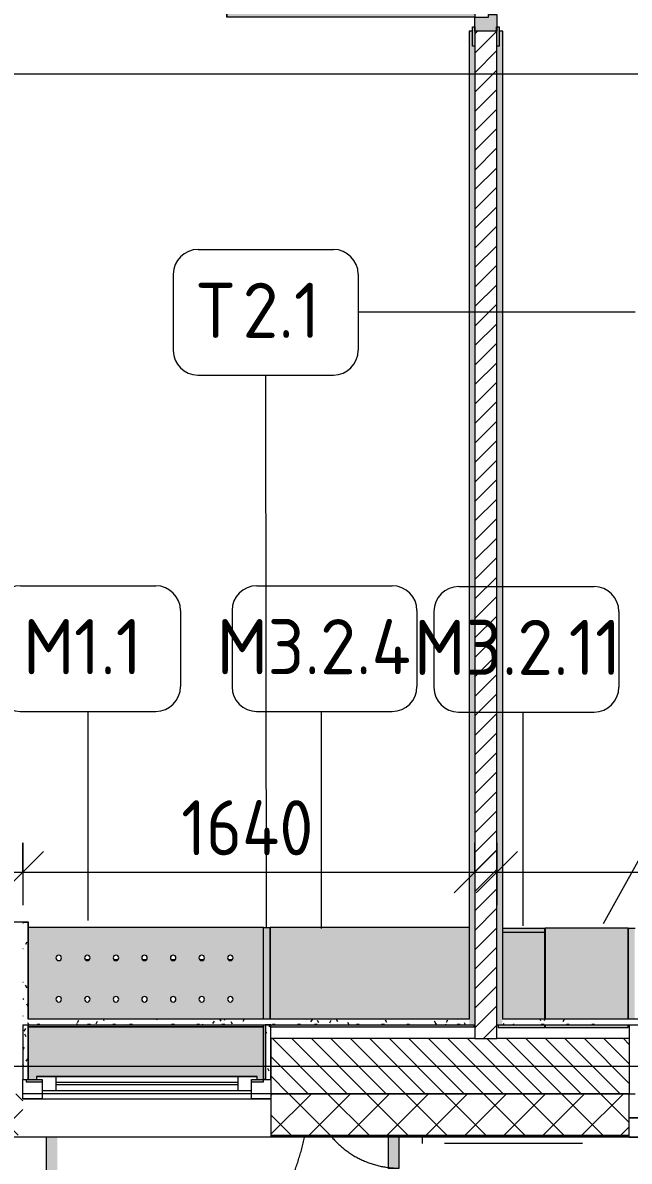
# Model space of a CAD drawing. Header units: millimetres. Extents: x -6228 to 200708, y -8553 to 29014.
# Drawn here: x 158974 to 161174, y -345 to 3785 of the extents above; entities that cross this region are included whole.
import ezdxf

# ---------------------------------------------------------------- set-up
doc = ezdxf.new("R2010")
doc.units = ezdxf.units.MM
doc.linetypes.add('200_ШТРИХ__ш1_п0_6_', pattern=[800, 500, -300])
doc.linetypes.add('Осевая', pattern=[15875, 3175, -2381.25, 7937.5, -2381.25])
for name, color, linetype, lineweight in [('A-ANNO-DIMS', 7, 'Continuous', 9), ('A-ANNO-DIMS-100', 7, 'Continuous', 9), ('A-DETL-MBND-1', 7, '200_ШТРИХ__ш1_п0_6_', 9), ('A-GLAZ-2', 7, 'Continuous', 9), ('A-WALL-3', 7, 'Continuous', 9), ('A-WALL-4', 7, 'Continuous', 13), ('I-WALL-6', 7, 'Continuous', 9), ('M-EQPM-2', 7, 'Continuous', 9), ('Знаки', 7, 'Continuous', 9), ('Марки для знаков', 7, 'Continuous', 9), ('Оси-2', 7, 'Осевая', 9)]:
    doc.layers.add(name, color=color, linetype=linetype, lineweight=lineweight)
for name, color, linetype, lineweight, true_color in [('A-DOOR-5', 7, 'Continuous', 9, 0xaaaaaa), ('A-DOOR-6', 7, 'Continuous', 9, 0xe2e2e2), ('A-DOOR-FRAM-4', 7, 'Continuous', 9, 0xe2e2e2), ('A-DOOR-FRAM-5', 7, 'Continuous', 9, 0xaaaaaa), ('I-WALL-8', 9, 'Continuous', 9, 0x808080), ('Знаки-1', 7, 'Continuous', 9, 0xd7cfbf)]:
    doc.layers.add(name, color=color, linetype=linetype, lineweight=lineweight, true_color=true_color)
doc.styles.add('GOST Common_1', font='GOST_Common.ttf', dxfattribs={"height": 200})
doc.styles.add('ISOCPEUR_2', font='isocpeur.ttf', dxfattribs={"width": 0.9, "height": 200})
doc.dimstyles.new('ISO-2_0_0_9К_Средний_округл2_1', dxfattribs={"dimscale": 304.8, "dimtxt": 199.196235, "dimasz": 0.492126, "dimexe": 0.393701, "dimexo": 0, "dimgap": 0, "dimtad": 1, "dimdec": 0, "dimrnd": 10, "dimzin": 0, "dimdsep": 46, "dimtxsty": 'ISOCPEUR_2', "dimblk1": 'OBLIQUE', "dimblk2": 'OBLIQUE', "dimsah": 1, "dimcen": 0.09, "dimdle": 0.393701, "dimazin": 0, "dimtfac": 1, "dimtdec": 4, "dimtix": 1, "dimtmove": 0, "dimatfit": 3, "dimfxl": 1, "dimtvp": 1, "dimtolj": 1, "dimtzin": 0, "dimarcsym": 2})
pattern_1 = [(0, (50944.32, 0), (121.92, 30.48), [10.058, -81.382, 10.058, -81.382, -487.68]), (0, (50944.32, 0), (121.92, 30.48), [-182.88, 10.058, -172.822, 10.058, -81.382, -213.36]), (0, (50944.32, 0), (121.92, 30.48), [-457.2, 10.058, -50.902, 10.058, -142.342]), (120, (50990.04, 15.24), (-87.356454, 90.345817), [10.058, -81.382, 10.058, -81.382, -487.68]), (120, (50990.04, 15.24), (-87.356454, 90.345817), [-182.88, 10.058, -172.822, 10.058, -81.382, -213.36]), (120, (50990.04, 15.24), (-87.356454, 90.345817), [-457.2, 10.058, -50.902, 10.058, -142.342]), (240, (51005.28, 76.2), (-34.563546, -120.825817), [10.058, -81.382, 10.058, -81.382, -487.68]), (240, (51005.28, 76.2), (-34.563546, -120.825817), [-182.88, 10.058, -172.822, 10.058, -81.382, -213.36]), (240, (51005.28, 76.2), (-34.563546, -120.825817), [-457.2, 10.058, -50.902, 10.058, -142.342])]

# ---------------------------------------------------------------- blocks, each defined once
blk = doc.blocks.new('120_Окно_СКБ_1Ст - 120_Окно_СКБ_1Ст 900х2500_h_ с форточкой-V164-План зашивки приборов отопления в осях 2 этажа 23-33')
at = {"layer": 'A-GLAZ-2'}
for p, q in [((-450, -127), (-450, -57)), ((-450, -57), (-380, -57)), ((450, -57), (-450, -57)), ((-380, -57), (-380, -127)), ((380, -127), (380, -57)), ((380, -57), (450, -57)), ((450, -57), (450, -127)), ((380, -87), (-380, -87)), ((-380, -87), (-380, -127)), ((-330, -137), (-330, -87)), ((-330, -107), (330, -107)), ((330, -117), (-330, -117)), ((330, -137), (330, -87)), ((380, -127), (380, -87)), ((-380, -127), (-450, -127)), ((-430, -127), (-422.7, -127)), ((-380, -127), (-400, -127)), ((-400, -127), (-400, -137)), ((-400, -137), (400, -137)), ((400, -137), (-400, -137)), ((450, -127), (380, -127)), ((400, -127), (380, -127)), ((400, -137), (400, -127))]:
    blk.add_line(p, q, dxfattribs=at)
blk = doc.blocks.new('110_Дверь_СКБ_2Ст_Наружная - ДН-5_л__ Двухстворчатая 1350 х3800 _h_ в свету с верхним остеклением-21877029-План зашивки приборов отопления в осях 2 этажа 23-33')
at = {"layer": 'A-DETL-MBND-1'}
for points in [[(619.5, 1010), (619.5, 258), (659.5, 258), (659.5, 1010)], [(-620.5, 370), (-620.5, 258), (-580.5, 258), (-580.5, 370)]]:
    blk.add_hatch(color=256, dxfattribs=at).paths.add_polyline_path(points)
for p, q in [((659.5, 1010), (619.5, 1010)), ((619.5, 1010), (619.5, 258)), ((659.5, 258), (659.5, 1010)), ((-620.5, 370), (-620.5, 258)), ((-580.5, 370), (-620.5, 370)), ((-580.5, 258), (-580.5, 370))]:
    blk.add_line(p, q, dxfattribs=at)
for centre, radius, start, end in [((659.5, 50), 960, 90, 167.4642), ((-620.5, 50), 320, 40.724, 90)]:
    blk.add_arc(centre, radius, start, end, dxfattribs=at)
blk = doc.blocks.new('120_Окно_СКБ_2Ст_Фрамуга сверху - 120_Окно_СКБ_2Ст_2300х2500_h_ ДОО-22877051-План зашивки приборов отопления в осях 2 этажа 23-33')
at = {"layer": 'A-GLAZ-2'}
for p, q in [((-1150, 13), (-1150, 83)), ((-1150, 83), (-1080, 83)), ((1150, 83), (-1150, 83)), ((-1080, 83), (-1080, 13)), ((-1080, 83), (1080, 83)), ((520, 13), (520, 83)), ((520, 83), (590, 83)), ((590, 83), (590, 13)), ((1080, 13), (1080, 83)), ((1080, 83), (1150, 83)), ((1150, 83), (1150, 13)), ((520, 53), (-1080, 53)), ((-1080, 53), (-1080, 13)), ((-1030, 3), (-1030, 53)), ((470, 3), (470, 53)), ((520, 13), (520, 53)), ((1080, 53), (590, 53)), ((590, 53), (590, 13)), ((640, 3), (640, 53)), ((1030, 3), (1030, 53)), ((1080, 13), (1080, 53)), ((-1080, 13), (-1150, 13)), ((-1150, 13), (-1100, 13)), ((-1080, 13), (-1100, 13)), ((-1100, 13), (-1100, 3)), ((-1100, 3), (540, 3)), ((540, 3), (-1100, 3)), ((-1030, 33), (470, 33)), ((470, 23), (-1030, 23)), ((590, 13), (520, 13)), ((540, 13), (520, 13)), ((540, 13), (570, 13)), ((540, 13), (570, 13)), ((540, 3), (540, 13)), ((590, 13), (570, 13)), ((570, 13), (570, 3)), ((570, 3), (1100, 3)), ((1100, 3), (570, 3)), ((640, 33), (1030, 33)), ((1030, 23), (640, 23)), ((1150, 13), (1080, 13)), ((1100, 13), (1080, 13)), ((1100, 13), (1150, 13)), ((1100, 3), (1100, 13))]:
    blk.add_line(p, q, dxfattribs=at)
blk = doc.blocks.new('radiator_prado_classic_z_tip_30_po exemplyaru - Classic Z Тип 30-300-V190-План зашивки приборов отопления в осях 2 этажа 23-33')
at = {"layer": 'M-EQPM-2'}
for p, q in [((92.4, 164), (77.8, 164)), ((77.8, 164), (92.4, 164)), ((196.1, 164), (181.5, 164)), ((181.5, 164), (196.1, 164)), ((299.9, 164), (285.3, 164)), ((285.3, 164), (299.9, 164)), ((403.6, 164), (389, 164)), ((389, 164), (403.6, 164)), ((507.4, 164), (492.8, 164)), ((492.8, 164), (507.4, 164)), ((611.1, 164), (596.5, 164)), ((596.5, 164), (611.1, 164))]:
    blk.add_line(p, q, dxfattribs=at)
blk = doc.blocks.new('Зашивка без перфорации М3_2_1 - М3_2_4-V205-План зашивки приборов отопления в осях 2 этажа 23-33')
at = {"layer": 'Знаки-1'}
h = blk.add_hatch(color=256, dxfattribs=at)
h.paths.add_polyline_path([(263.2, 180), (-430, 180), (-430, 173.1), (307, 173.1), (307, 180)])
h.paths.add_polyline_path([(263.2, 153.1), (-413, 152.1), (-413, -179.9), (310.2, -179.9), (310.2, 153.1)])
at = {"layer": 'Знаки'}
for p, q in [((307, 180), (-430, 180)), ((-430, 180), (-430, 173.1)), ((310.2, -179.9), (310.2, 153.1)), ((-413, -179.9), (310.2, -179.9))]:
    blk.add_line(p, q, dxfattribs=at)
blk = doc.blocks.new('Зашивка радиатора_ с перфорацией М1_1 - Зашивка радиатора_ с перфорацией М1_1-V210-План зашивки приборов отопления в осях 2 этажа 23-33')
at = {"layer": 'Знаки-1'}
blk.add_hatch(color=256, dxfattribs=at).paths.add_polyline_path([(372.7, 380), (372.7, 371.1), (392.7, 371.1), (392.7, 361.1), (-407.3, 361.1), (-407.3, 371.1), (-387.3, 371.1), (-387.3, 380), (-430, 380), (-430, 180), (422.7, 180), (422.7, 371.1), (430, 371.1), (430, 380), (392.7, 380)])
h = blk.add_hatch(color=256, dxfattribs=at)
h.paths.add_polyline_path([(150.1, 180), (-430, 180), (-430, 173.1), (422.7, 174.3), (422.7, 180), (312.9, 180)])
h.paths.add_polyline_path([(-417.8, 153.1), (-430, 153.1), (-430, -179.9), (422.7, -179.9), (422.7, 153.1), (-401.5, 153.1)])
h.paths.add_polyline_path([(-310.3, 90.4), (-305.3, 89), (-301.6, 85.4), (-300.3, 80.4), (-301.6, 75.4), (-305.3, 71.7), (-310.3, 70.4), (-315.3, 71.7), (-318.9, 75.4), (-320.3, 80.4), (-318.9, 85.4), (-315.3, 89), (-312.8, 90)])
h.paths.add_polyline_path([(312.2, 90.4), (317.2, 89), (320.9, 85.4), (322.2, 80.4), (320.9, 75.4), (317.2, 71.7), (312.2, 70.4), (307.2, 71.7), (303.6, 75.4), (302.2, 80.4), (303.6, 85.4), (307.2, 89), (309.7, 90)])
h.paths.add_polyline_path([(104.7, 90.4), (109.7, 89), (113.4, 85.4), (114.7, 80.4), (113.4, 75.4), (109.7, 71.7), (104.7, 70.4), (99.7, 71.7), (96.1, 75.4), (94.7, 80.4), (96.1, 85.4), (99.7, 89), (102.2, 90)])
h.paths.add_polyline_path([(-206.5, 90.4), (-201.5, 89), (-197.8, 85.4), (-196.5, 80.4), (-197.8, 75.4), (-201.5, 71.7), (-206.5, 70.4), (-211.5, 71.7), (-215.2, 75.4), (-216.5, 80.4), (-215.2, 85.4), (-211.5, 89), (-209.1, 90)])
h.paths.add_polyline_path([(-102.8, 90.4), (-97.8, 89), (-94.1, 85.4), (-92.8, 80.4), (-94.1, 75.4), (-97.8, 71.7), (-102.8, 70.4), (-107.8, 71.7), (-111.4, 75.4), (-112.8, 80.4), (-111.4, 85.4), (-107.8, 89), (-105.3, 90)])
h.paths.add_polyline_path([(208.5, 90.4), (213.5, 89), (217.2, 85.4), (218.5, 80.4), (217.2, 75.4), (213.5, 71.7), (208.5, 70.4), (203.5, 71.7), (199.8, 75.4), (198.5, 80.4), (199.8, 85.4), (203.5, 89), (205.9, 90)])
h.paths.add_polyline_path([(1, 90.4), (6, 89), (9.7, 85.4), (11, 80.4), (9.7, 75.4), (6, 71.7), (1, 70.4), (-4, 71.7), (-7.7, 75.4), (-9, 80.4), (-7.7, 85.4), (-4, 89), (-1.6, 90)])
h.paths.add_polyline_path([(208.5, -59.6), (213.5, -61), (217.2, -64.6), (218.5, -69.6), (217.2, -74.6), (213.5, -78.3), (208.5, -79.6), (203.5, -78.3), (199.8, -74.6), (198.5, -69.6), (199.8, -64.6), (203.5, -61), (205.9, -60)])
h.paths.add_polyline_path([(312.2, -59.6), (317.2, -61), (320.9, -64.6), (322.2, -69.6), (320.9, -74.6), (317.2, -78.3), (312.2, -79.6), (307.2, -78.3), (303.6, -74.6), (302.2, -69.6), (303.6, -64.6), (307.2, -61), (309.7, -60)])
h.paths.add_polyline_path([(104.7, -59.6), (109.7, -61), (113.4, -64.6), (114.7, -69.6), (113.4, -74.6), (109.7, -78.3), (104.7, -79.6), (99.7, -78.3), (96.1, -74.6), (94.7, -69.6), (96.1, -64.6), (99.7, -61), (102.2, -60)])
h.paths.add_polyline_path([(-102.8, -59.6), (-97.8, -61), (-94.1, -64.6), (-92.8, -69.6), (-94.1, -74.6), (-97.8, -78.3), (-102.8, -79.6), (-107.8, -78.3), (-111.4, -74.6), (-112.8, -69.6), (-111.4, -64.6), (-107.8, -61), (-105.3, -60)])
h.paths.add_polyline_path([(1, -59.6), (6, -61), (9.7, -64.6), (11, -69.6), (9.7, -74.6), (6, -78.3), (1, -79.6), (-4, -78.3), (-7.7, -74.6), (-9, -69.6), (-7.7, -64.6), (-4, -61), (-1.6, -60)])
h.paths.add_polyline_path([(-206.5, -59.6), (-201.5, -61), (-197.8, -64.6), (-196.5, -69.6), (-197.8, -74.6), (-201.5, -78.3), (-206.5, -79.6), (-211.5, -78.3), (-215.2, -74.6), (-216.5, -69.6), (-215.2, -64.6), (-211.5, -61), (-209.1, -60)])
h.paths.add_polyline_path([(-310.3, -59.6), (-305.3, -61), (-301.6, -64.6), (-300.3, -69.6), (-301.6, -74.6), (-305.3, -78.3), (-310.3, -79.6), (-315.3, -78.3), (-318.9, -74.6), (-320.3, -69.6), (-318.9, -64.6), (-315.3, -61), (-312.8, -60)])
at = {"layer": 'Знаки'}
for p, q in [((-387.3, 380), (-430, 380)), ((-430, 380), (-430, 180)), ((430, 380), (372.7, 380)), ((430, 371.1), (430, 380)), ((-430, 180), (422.7, 180)), ((422.7, 180), (-430, 180)), ((-430, 180), (-430, 173.1)), ((-430, 153.1), (-430, -179.9)), ((-430, -179.9), (422.7, -179.9))]:
    blk.add_line(p, q, dxfattribs=at)
for centre, start, end in [((-310.3, 80.4), 0, 180), ((-206.5, 80.4), 0, 180), ((-102.8, 80.4), 0, 180), ((1, 80.4), 0, 180), ((104.7, 80.4), 0, 180), ((208.5, 80.4), 0, 180), ((312.2, 80.4), 0, 180), ((-310.3, 80.4), 180, 0), ((-206.5, 80.4), 180, 360), ((-102.8, 80.4), 180, 0), ((1, 80.4), 180, 0), ((104.7, 80.4), 180, 360), ((208.5, 80.4), 180, 0), ((312.2, 80.4), 180, 0), ((-310.3, -69.6), 0, 180), ((-310.3, -69.6), 180, 0), ((-206.5, -69.6), 0, 180), ((-206.5, -69.6), 180, 0), ((-102.8, -69.6), 0, 180), ((-102.8, -69.6), 180, 0), ((1, -69.6), 0, 180), ((1, -69.6), 180, 0), ((104.7, -69.6), 0, 180), ((104.7, -69.6), 180, 0), ((208.5, -69.6), 0, 180), ((208.5, -69.6), 180, 0), ((312.2, -69.6), 0, 180), ((312.2, -69.6), 180, 0)]:
    blk.add_arc(centre, 10, start, end, dxfattribs=at)
blk = doc.blocks.new('Зашивка без перфорации М3_2_1 - М3_2_1-V215-План зашивки приборов отопления в осях 2 этажа 23-33')
at = {"layer": 'Знаки-1'}
h = blk.add_hatch(color=256, dxfattribs=at)
h.paths.add_polyline_path([(-129.8, 180), (-430, 180), (-430, 170.4), (-129.8, 170.4)])
h.paths.add_polyline_path([(-318, 150.4), (-430, 150.4), (-430, -179.9), (-129.8, -179.9), (-129.8, 150.4), (-155.2, 150.4)])
at = {"layer": 'Знаки'}
for p, q in [((-129.8, 180), (-430, 180)), ((-430, 180), (-430, 170.4)), ((-129.8, 170.4), (-129.8, 180)), ((-430, 150.4), (-430, -179.9)), ((-129.8, -179.9), (-129.8, 150.4)), ((-430, -179.9), (-129.8, -179.9))]:
    blk.add_line(p, q, dxfattribs=at)
blk = doc.blocks.new('Зашивка без перфорации М3_2_1 - М3_2_11-31134922-План зашивки приборов отопления в осях 2 этажа 23-33')
at = {"layer": 'Знаки-1'}
h = blk.add_hatch(color=256, dxfattribs=at)
h.paths.add_polyline_path([(-259.8, 180), (-430, 180), (-430, 170.4), (-259.8, 170.6)])
h.paths.add_polyline_path([(-275.7, 150.4), (-430, 150.4), (-430, -163.9), (-275.7, -163.9), (-275.7, 149.4)])
blk.add_hatch(color=256, dxfattribs=at).paths.add_polyline_path([(-293.6, -163.9), (-430, -163.9), (-430, -179.9), (-275.7, -179.9), (-275.7, -163.9)])
at = {"layer": 'Знаки'}
for p, q in [((-259.8, 180), (-430, 180)), ((-430, 180), (-430, 170.4)), ((-259.8, 170.4), (-259.8, 180)), ((-430, 150.4), (-430, -163.9)), ((-430, -163.9), (-275.7, -163.9)), ((-430, -163.9), (-430, -179.9)), ((-275.7, -179.9), (-430, -179.9))]:
    blk.add_line(p, q, dxfattribs=at)
blk = doc.blocks.new('Зашивка_ опоясывающая панель - Зашивка_ опоясывающая панель Т2_1-V228-План зашивки приборов отопления в осях 2 этажа 23-33')
at = {"layer": 'Знаки-1'}
blk.add_hatch(color=256, dxfattribs=at).paths.add_polyline_path([(-429.8, -153.1), (-406, -153.1), (-406, 180), (-429.8, 180), (-429.8, -90.3)])
at = {"layer": 'Знаки'}
for p, q in [((-429.8, 180), (-406, 180)), ((-406, 180), (-406, -153.1))]:
    blk.add_line(p, q, dxfattribs=at)
blk = doc.blocks.new('Зашивка_ опоясывающая панель - Зашивка_ опоясывающая панель Т2_1-V229-План зашивки приборов отопления в осях 2 этажа 23-33')
at = {"layer": 'Знаки-1'}
blk.add_hatch(color=256, dxfattribs=at).paths.add_polyline_path([(-408, -150.4), (-408, 179.9), (-430, 179.9), (-430, -150.4)])
at = {"layer": 'Знаки'}
for p, q in [((-430, -150.4), (-430, 180)), ((-430, 180), (-406, 180))]:
    blk.add_line(p, q, dxfattribs=at)
blk = doc.blocks.new('110_Дверь_СКБ_2Ст - Д-5_п_ Из игровой в коридор-32351726-План зашивки приборов отопления в осях 2 этажа 23-33')
at = {"layer": 'A-DOOR-6'}
h = blk.add_hatch(color=256, dxfattribs=at)
h.paths.add_polyline_path([(712.5, -40), (712.5, 40), (652.5, 40), (652.5, 10), (662.5, 10), (662.5, -40)])
h.paths.add_polyline_path([(-627.5, 40), (-687.5, 40), (-687.5, -40), (-637.5, -40), (-637.5, 10), (-627.5, 10)])
for points in [[(712.5, 39), (712.5, 40), (697.5, 39)], [(-587.5, -40), (-637.5, -40), (-637.5, -440), (-587.5, -440)], [(662.5, -940), (662.5, -40), (612.5, -40), (612.5, -940)]]:
    blk.add_hatch(color=256, dxfattribs=at).paths.add_polyline_path(points)
at = {"layer": 'A-DOOR-FRAM-4'}
for points in [[(-672.5, 48), (-742.5, 48), (-742.5, 40), (-672.5, 40)], [(767.5, 48), (697.5, 48), (697.5, 40), (767.5, 40)], [(-672.5, -40), (-742.5, -40), (-742.5, -48), (-672.5, -48)], [(767.5, -40), (697.5, -40), (697.5, -48), (767.5, -48)]]:
    blk.add_hatch(color=256, dxfattribs=at).paths.add_polyline_path(points)
at = {"layer": 'A-DOOR-5'}
for p, q in [((-637.5, -40), (-587.5, -40)), ((-637.5, -440), (-637.5, -40)), ((-587.5, -40), (-587.5, -440)), ((612.5, -40), (662.5, -40)), ((612.5, -940), (612.5, -40)), ((662.5, -40), (662.5, -940)), ((-587.5, -440), (-637.5, -440)), ((662.5, -940), (612.5, -940))]:
    blk.add_line(p, q, dxfattribs=at)
for centre, radius, start, end in [((-637.5, -40), 400, 270, 0), ((662.5, -40), 900, 180, 270)]:
    blk.add_arc(centre, radius, start, end, dxfattribs=at)
at = {"layer": 'A-DOOR-FRAM-5'}
for p, q in [((-742.5, 48), (-672.5, 48)), ((-742.5, 40), (-742.5, 48)), ((-672.5, 48), (-672.5, 40)), ((697.5, 40), (697.5, 48)), ((697.5, 48), (767.5, 48)), ((767.5, 48), (767.5, 40)), ((-672.5, 40), (-742.5, 40)), ((-687.5, 40), (-627.5, 40)), ((-687.5, -40), (-687.5, 40)), ((-687.5, 40), (-672.5, 40)), ((-687.5, 39), (-687.5, 40)), ((-672.5, 39), (-687.5, 39)), ((-672.5, 40), (-672.5, 39)), ((-637.5, 10), (-637.5, -40)), ((-627.5, 10), (-637.5, 10)), ((-627.5, 40), (-627.5, 10)), ((652.5, 40), (712.5, 40)), ((652.5, 10), (652.5, 40)), ((662.5, 10), (652.5, 10)), ((662.5, -40), (662.5, 10)), ((697.5, 39), (697.5, 40)), ((697.5, 40), (712.5, 40)), ((767.5, 40), (697.5, 40)), ((712.5, 39), (697.5, 39)), ((712.5, 40), (712.5, -40)), ((712.5, 40), (712.5, 39)), ((-742.5, -40), (-672.5, -40)), ((-742.5, -48), (-742.5, -40)), ((-637.5, -40), (-687.5, -40)), ((-672.5, -40), (-672.5, -48)), ((712.5, -40), (662.5, -40)), ((697.5, -48), (697.5, -40)), ((697.5, -40), (767.5, -40)), ((767.5, -40), (767.5, -48)), ((-672.5, -48), (-742.5, -48)), ((767.5, -48), (697.5, -48))]:
    blk.add_line(p, q, dxfattribs=at)
blk = doc.blocks.new('Марка_Знаки - В прямоуг_Наименование краткое-30718135-План зашивки приборов отопления в осях 2 этажа 23-33')
at = {"layer": 'Марки для знаков'}
for p, q in [((-2.455, 2.278), (2.455, 2.278)), ((-3.355, 1.378), (-3.355, -1.384)), ((3.355, 1.378), (3.355, -1.378)), ((-2.461, -2.278), (2.455, -2.278))]:
    blk.add_line(p, q, dxfattribs=at)
for centre, radius, start, end in [((-2.455, 1.378), 0.9, 90, 180), ((2.455, 1.378), 0.9, 0, 90), ((-2.461, -1.384), 0.893, 180, 270), ((2.455, -1.378), 0.9, 270, 0)]:
    blk.add_arc(centre, radius, start, end, dxfattribs=at)
blk = doc.blocks.new('DIMBLOCK42-План зашивки приборов отопления в осях 2 этажа 23-33')
at = {"layer": 'A-ANNO-DIMS-100'}
for p, q in [((158974.3, 809.6), (158974.3, 583.5)), ((158974.3, 703.5), (158974.3, 809.6)), ((160614.3, 809.6), (160614.3, 583.5)), ((160614.3, 703.5), (160614.3, 809.6)), ((158854.3, 703.5), (160734.3, 703.5))]:
    blk.add_line(p, q, dxfattribs=at)
at = {"layer": 'A-ANNO-DIMS-100', "lineweight": 20}
for p, q in [((158974.3, 703.5), (159049.3, 778.5)), ((160614.3, 703.5), (160689.3, 778.5)), ((158974.3, 703.5), (158899.3, 628.5)), ((160614.3, 703.5), (160539.3, 628.5))]:
    blk.add_line(p, q, dxfattribs=at)
at = {"layer": 'A-ANNO-DIMS-100', "color": 0, "insert": (159549.2, 964.8), "char_height": 200, "width": 588.395, "attachment_point": 1, "line_spacing_factor": 1.149209, "style": 'ISOCPEUR_2'}
blk.add_mtext('1640', dxfattribs=at)
blk = doc.blocks.new('_Oblique')
at = {"color": 0, "linetype": 'ByBlock', "lineweight": -2}
blk.add_line((-0.5, -0.5), (0.5, 0.5), dxfattribs=at)
blk = doc.blocks.new('DIMBLOCK43-План зашивки приборов отопления в осях 2 этажа 23-33')
at = {"layer": 'A-ANNO-DIMS-100'}
for p, q in [((160694.3, 809.6), (160694.3, 583.5)), ((160694.3, 703.5), (160694.3, 809.6)), ((163474.3, 809.6), (163474.3, 583.5)), ((163474.3, 703.5), (163474.3, 809.6)), ((160574.3, 703.5), (163594.3, 703.5))]:
    blk.add_line(p, q, dxfattribs=at)
at = {"layer": 'A-ANNO-DIMS-100', "lineweight": 20}
for p, q in [((160694.3, 703.5), (160769.3, 778.5)), ((163474.3, 703.5), (163549.3, 778.5)), ((160694.3, 703.5), (160619.3, 628.5)), ((163474.3, 703.5), (163399.3, 628.5))]:
    blk.add_line(p, q, dxfattribs=at)
at = {"layer": 'A-ANNO-DIMS-100', "color": 0, "insert": (161831.5, 964.8), "char_height": 200, "width": 606.782, "attachment_point": 1, "line_spacing_factor": 1.149209, "style": 'ISOCPEUR_2'}
blk.add_mtext('2780', dxfattribs=at)

msp = doc.modelspace()

# ---------------------------------------------------------------- hatches: boundary and pattern name
at = {"layer": 'A-WALL-3'}
h = msp.add_hatch(dxfattribs=at)
h.set_pattern_fill('FP_143', color=256, style=0, pattern_type=2)
h.set_pattern_definition([(135, (50944.32, 0), (-35.35534, -35.35534), [])])
h.paths.add_polyline_path([(173595.1, -100), (173774.3, -100), (173774.3, 100), (172974.3, 100), (172974.3, -100), (173269.5, -100)])
h.paths.add_polyline_path([(170274.3, -100), (170274.3, 100), (169774.3, 100), (169774.3, -100), (170013.1, -100)])
h.paths.add_polyline_path([(165779.7, -100), (166574.3, -100), (166574.3, 100), (165524.3, 100), (165524.3, -100)])
h.paths.add_polyline_path([(164374.3, -100), (164624.3, -100), (164624.3, 100), (164374.3, 100)])
h.paths.add_polyline_path([(159874.3, -100), (161174.3, -100), (161174.3, 100), (159874.3, 100)])
h.paths.add_polyline_path([(155774.3, -100), (155774.3, 100), (154724.3, 100), (154724.3, -100), (155684.8, -100)])
h.paths.add_polyline_path([(153731, -100), (153824.3, -100), (153824.3, 100), (153574.3, 100), (153574.3, -100)])
h.paths.add_polyline_path([(152674.3, -100), (152674.3, 100), (151774.3, 100), (151774.3, -100), (152428.4, -100)])
h.paths.add_polyline_path([(148846.4, -100), (149974.3, -100), (149974.3, 100), (146624.3, 100), (146624.3, -100), (148520.7, -100)])
h.paths.add_polyline_path([(145724.3, -100), (145724.3, 100), (145474.3, 100), (145474.3, -100), (145589.9, -100)])
h.paths.add_polyline_path([(143636.1, -100), (143674.3, -100), (143674.3, 100), (142874.3, 100), (142874.3, -100), (143310.4, -100)])
h = msp.add_hatch(dxfattribs=at)
h.set_pattern_fill('FP_141', color=256, style=0, pattern_type=2)
h.set_pattern_definition([(45, (50944.32, 0), (-70.71068, 70.71068), []), (135, (50944.32, 0), (-70.71068, -70.71068), [])])
h.paths.add_polyline_path([(176024.3, -250), (176024.3, -100), (174674.3, -100), (174674.3, -250)])
h.paths.add_polyline_path([(173774.3, -250), (173774.3, -100), (172974.3, -100), (172974.3, -250)])
h.paths.add_polyline_path([(171174.3, -250), (172074.3, -250), (172074.3, -100), (171174.3, -100), (171174.3, -126.2)])
h.paths.add_polyline_path([(170274.3, -250), (170274.3, -100), (168874.3, -100), (168874.3, -250)])
h.paths.add_polyline_path([(166574.3, -250), (166574.3, -100), (165524.3, -100), (165524.3, -250)])
h.paths.add_polyline_path([(164624.3, -250), (164624.3, -100), (163474.3, -100), (163474.3, -250)])
h.paths.add_polyline_path([(161174.3, -250), (161174.3, -100), (159874.3, -100), (159874.3, -250)])
h.paths.add_polyline_path([(158974.3, -250), (158974.3, -100), (158074.3, -100), (158074.3, -250)])
h.paths.add_polyline_path([(155774.3, -250), (155774.3, -100), (154724.3, -100), (154724.3, -250)])
h.paths.add_polyline_path([(153824.3, -250), (153824.3, -100), (151774.3, -100), (151774.3, -250)])
h.paths.add_polyline_path([(150874.3, -250), (150874.3, -100), (146624.3, -100), (146624.3, -250)])
h.paths.add_polyline_path([(145724.3, -250), (145724.3, -100), (144574.3, -100), (144574.3, -250)])
h.paths.add_polyline_path([(142874.3, -250), (143674.3, -250), (143674.3, -100), (142874.3, -100), (142874.3, -126.2)])
h.paths.add_polyline_path([(141974.3, -250), (141974.3, -100), (140154.3, -100), (140154.3, -250), (140705.3, -250)])
at = {"layer": 'I-WALL-6'}
h = msp.add_hatch(dxfattribs=at)
h.set_pattern_fill('FP_145', color=256, style=0, pattern_type=2)
h.set_pattern_definition([(45, (50944.32, 0), (-35.35534, 35.35534), [])])
h.paths.add_polyline_path([(160614.3, 100), (160694.3, 100), (160693.3, 3755), (160614.3, 3755), (160614.3, 134.7)])
h.paths.add_polyline_path([(160694.3, 5155), (160694.3, 10400), (160614.3, 10400), (160614.3, 5155), (160693.3, 5155)])
at = {"layer": 'I-WALL-8'}
h = msp.add_hatch(dxfattribs=at)
h.set_pattern_fill('FP_160', color=256, style=0, pattern_type=2)
h.set_pattern_definition(pattern_1)
h.paths.add_polyline_path([(160594.3, 150), (160614.3, 150), (160614, 3700), (160606.3, 3700), (160606.3, 3755), (160594.3, 3755), (160594.3, 170)])
h.paths.add_polyline_path([(160606.3, 5155), (160606.3, 5210), (160614.3, 5210), (160614.3, 10400), (160594.3, 10400), (160594.3, 5155)])
h = msp.add_hatch(dxfattribs=at)
h.set_pattern_fill('FP_160', color=256, style=0, pattern_type=2)
h.set_pattern_definition(pattern_1)
h.paths.add_polyline_path([(160714.3, 150), (160714.3, 3755), (160702.3, 3755), (160702.3, 3700), (160694.3, 3700), (160694.3, 150)])
h.paths.add_polyline_path([(160702.3, 5155), (160714.3, 5155), (160714.3, 6600), (160694.3, 6600), (160695.1, 5210), (160702.3, 5210), (160702.3, 5168.3)])
h = msp.add_hatch(dxfattribs=at)
h.set_pattern_fill('FP_160', color=256, style=0, pattern_type=2)
h.set_pattern_definition(pattern_1)
h.paths.add_polyline_path([(158974.3, 150), (158994.3, 150), (158994.3, 521), (158974.3, 521), (158974.3, 395.5)])
h = msp.add_hatch(dxfattribs=at)
h.set_pattern_fill('FP_160', color=256, style=0, pattern_type=2)
h.set_pattern_definition(pattern_1)
h.paths.add_polyline_path([(159592.5, 150), (160594.3, 150), (160594.3, 170), (158994.3, 170), (158994.3, 150), (159429.7, 150)])
h = msp.add_hatch(dxfattribs=at)
h.set_pattern_fill('FP_160', color=256, style=0, pattern_type=2)
h.set_pattern_definition(pattern_1)
h.paths.add_polyline_path([(163474.3, 150), (163474.3, 170), (160714.3, 170), (160714.3, 150), (163337.4, 150)])
h = msp.add_hatch(dxfattribs=at)
h.set_pattern_fill('FP_160', color=256, style=0, pattern_type=2)
h.set_pattern_definition(pattern_1)
h.paths.add_polyline_path([(158994.3, -48), (158994.3, 150), (158974.3, 150), (158974.3, -48)])
h = msp.add_hatch(dxfattribs=at)
h.set_pattern_fill('FP_160', color=256, style=0, pattern_type=2)
h.set_pattern_definition(pattern_1)
h.paths.add_polyline_path([(159874.3, -48), (159874.3, 150), (159854.3, 150), (159854.3, -48)])

# ---------------------------------------------------------------- linework, layer by layer
at = {"layer": 'A-DETL-MBND-1'}
for p, q in [((160424.3, -280), (160424.3, -258)), ((176204.3, -280), (160424.3, -280))]:
    msp.add_line(p, q, dxfattribs=at)
at = {"layer": 'A-WALL-3'}
for p, q in [((160614.3, 100), (159874.3, 100)), ((159874.3, 100), (159874.3, -258)), ((161174.3, 100), (160694.3, 100)), ((161174.3, -258), (161174.3, -100)), ((171174.3, -258), (158074.3, -258))]:
    msp.add_line(p, q, dxfattribs=at)
at = {"layer": 'A-WALL-4'}
for p, q in [((160594.3, 170), (160594.3, 3755)), ((160714.3, 3755), (160714.3, 170)), ((160614.3, 3700), (160614.3, 150)), ((160694.3, 150), (160694.3, 3700)), ((160614.3, 100), (160694.3, 100)), ((159874.3, -100), (161174.3, -100)), ((161174.3, -100), (159874.3, -100)), ((159874.3, -250), (161174.3, -250)), ((159874.3, -253), (161174.3, -253))]:
    msp.add_line(p, q, dxfattribs=at)
at = {"layer": 'I-WALL-6'}
for p, q in [((160606.3, 3755), (160593.3, 3755)), ((160593.3, 3755), (160593.3, 171)), ((160715.3, 3755), (160702.3, 3755)), ((160715.3, 171), (160715.3, 3755)), ((158995.3, 522), (158315.3, 522)), ((158994.3, 521), (158974.3, 521)), ((158994.3, 170), (158994.3, 521)), ((158995.3, 171), (158995.3, 522)), ((160594.3, 170), (158994.3, 170)), ((160593.3, 171), (158995.3, 171)), ((163454.3, 170), (160714.3, 170)), ((163453.3, 171), (160715.3, 171)), ((158974.3, 150), (160614.3, 150)), ((158974.3, 150), (158974.3, -48)), ((158994.3, -48), (158994.3, 150)), ((158995.3, -48), (158995.3, 150)), ((159874.3, 150), (159853.3, 150)), ((159853.3, 150), (159853.3, -48)), ((159854.3, 150), (159854.3, -48)), ((159874.3, -48), (159874.3, 150)), ((160614.3, 150), (160614.3, 100)), ((160694.3, 100), (160694.3, 150)), ((160694.3, 150), (163474.3, 150)), ((161174.3, 150), (161174.3, -100)), ((158974.3, -48), (158995.3, -48)), ((159853.3, -48), (159874.3, -48)), ((159874.3, -100), (158974.3, -100)), ((161174.3, -100), (161195.3, -100))]:
    msp.add_line(p, q, dxfattribs=at)
at = {"layer": 'Марки для знаков'}
for p, q in [((161195.3, 2734.8), (160191, 2734.8)), ((159858.8, 503.1), (159855.6, 2507.1)), ((159211.2, 528.5), (159211.2, 1286.9)), ((160057.4, 499.9), (160057.4, 1287)), ((160789.7, 509), (160789.7, 1284.3)), ((161081, 517.7), (161505.3, 1284.3))]:
    msp.add_line(p, q, dxfattribs=at)
at = {"layer": 'Оси-2'}
for p, q in [((135881, 3600), (173704.3, 3600)), ((135881, 0), (173704.3, 0))]:
    msp.add_line(p, q, dxfattribs=at)

# ---------------------------------------------------------------- block references
at = {"layer": 'A-DETL-MBND-1', "rotation": 180}
msp.add_blockref('110_Дверь_СКБ_2Ст_Наружная - ДН-5_л__ Двухстворчатая 1350 х3800 _h_ в свету с верхним остеклением-21877029-План зашивки приборов отопления в осях 2 этажа 23-33', (159718.8, 0), dxfattribs=at)
at = {"layer": 'A-DOOR-5', "rotation": 269.9999999999999}
msp.add_blockref('110_Дверь_СКБ_2Ст - Д-5_п_ Из игровой в коридор-32351726-План зашивки приборов отопления в осях 2 этажа 23-33', (160654.3, 4467.5), dxfattribs=at)
at = {"layer": 'A-GLAZ-2', "rotation": 180}
for name, p in [('120_Окно_СКБ_1Ст - 120_Окно_СКБ_1Ст 900х2500_h_ с форточкой-V164-План зашивки приборов отопления в осях 2 этажа 23-33', (159424.3, -175)), ('120_Окно_СКБ_2Ст_Фрамуга сверху - 120_Окно_СКБ_2Ст_2300х2500_h_ ДОО-22877051-План зашивки приборов отопления в осях 2 этажа 23-33', (162324.3, -175))]:
    msp.add_blockref(name, p, dxfattribs=at)
at = {"layer": 'M-EQPM-2'}
msp.add_blockref('radiator_prado_classic_z_tip_30_po exemplyaru - Classic Z Тип 30-300-V190-План зашивки приборов отопления в осях 2 этажа 23-33', (159123.4, 222), dxfattribs=at)
at = {"layer": 'Знаки', "rotation": 180}
for name, p in [('Зашивка радиатора_ с перфорацией М1_1 - Зашивка радиатора_ с перфорацией М1_1-V210-План зашивки приборов отопления в осях 2 этажа 23-33', (159417, 323.1)), ('Зашивка без перфорации М3_2_1 - М3_2_4-V205-План зашивки приборов отопления в осях 2 этажа 23-33', (160181.4, 323.1)), ('Зашивка без перфорации М3_2_1 - М3_2_11-31134922-План зашивки приборов отопления в осях 2 этажа 23-33', (160438.7, 320.4)), ('Зашивка без перфорации М3_2_1 - М3_2_1-V215-План зашивки приборов отопления в осях 2 этажа 23-33', (160739.9, 320.4))]:
    msp.add_blockref(name, p, dxfattribs=at)
at = {"layer": 'Знаки'}
for name, p in [('Зашивка_ опоясывающая панель - Зашивка_ опоясывающая панель Т2_1-V228-План зашивки приборов отопления в осях 2 этажа 23-33', (160276.8, 323.1)), ('Зашивка_ опоясывающая панель - Зашивка_ опоясывающая панель Т2_1-V229-План зашивки приборов отопления в осях 2 этажа 23-33', (161602.1, 320.4))]:
    msp.add_blockref(name, p, dxfattribs=at)
at = {"layer": 'Марки для знаков', "xscale": 99.99999999999993, "yscale": 99.99999999999993, "zscale": 99.99999999999993}
for p in [(159855.6, 2734.8), (159211.2, 1514.7), (160068.9, 1514.8), (160801.2, 1512.1)]:
    msp.add_blockref('Марка_Знаки - В прямоуг_Наименование краткое-30718135-План зашивки приборов отопления в осях 2 этажа 23-33', p, dxfattribs=at)

# ---------------------------------------------------------------- texts
at = {"layer": 'Марки для знаков', "char_height": 200, "attachment_point": 1, "style": 'GOST Common_1'}
for s, insert, width in [('\\fGOST Common|b0|i0|c204|p34|;Т', (159606.1, 2841.9), 200.422), ('2.1', (159771.4, 2841.9), 368.776), ('\\fGOST Common|b0|i0|c204|p34|;М', (158974.7, 1621.8), 224.472), ('1.1', (159159.9, 1621.8), 312.658), ('\\fGOST Common|b0|i0|c204|p34|;М', (159676.9, 1621.8), 224.472), ('3.2.4', (159862.1, 1621.8), 689.451), ('\\fGOST Common|b0|i0|c204|p34|;М', (160392.7, 1619.1), 224.472), ('3.2.11', (160577.9, 1619.1), 729.536)]:
    msp.add_mtext(s, dxfattribs=dict(at, insert=insert, width=width))

# ---------------------------------------------------------------- dimensions: what is measured, and where the dimension line sits
at = {"layer": 'A-ANNO-DIMS'}
for base, p1, p2, override, picture, middle in [((160614.3, 703.5), (158974.3, 809.6), (160614.3, 809.6), {"dimpost": '<>', "dimfxl": 1639.99994}, 'DIMBLOCK42-План зашивки приборов отопления в осях 2 этажа 23-33', (159794.3, 803.5)), ((163474.3, 703.5), (160694.3, 809.6), (163474.3, 809.6), {"dimpost": '<>', "dimfxl": 2780.000042}, 'DIMBLOCK43-План зашивки приборов отопления в осях 2 этажа 23-33', (162084.3, 803.5))]:
    dim = msp.add_linear_dim(base=base, p1=p1, p2=p2, dimstyle='ISO-2_0_0_9К_Средний_округл2_1', override=override, dxfattribs=at)
    dim.commit()
    dim.dimension.update_dxf_attribs({"geometry": picture, "text_midpoint": middle})

doc.saveas('drawing.dxf')
